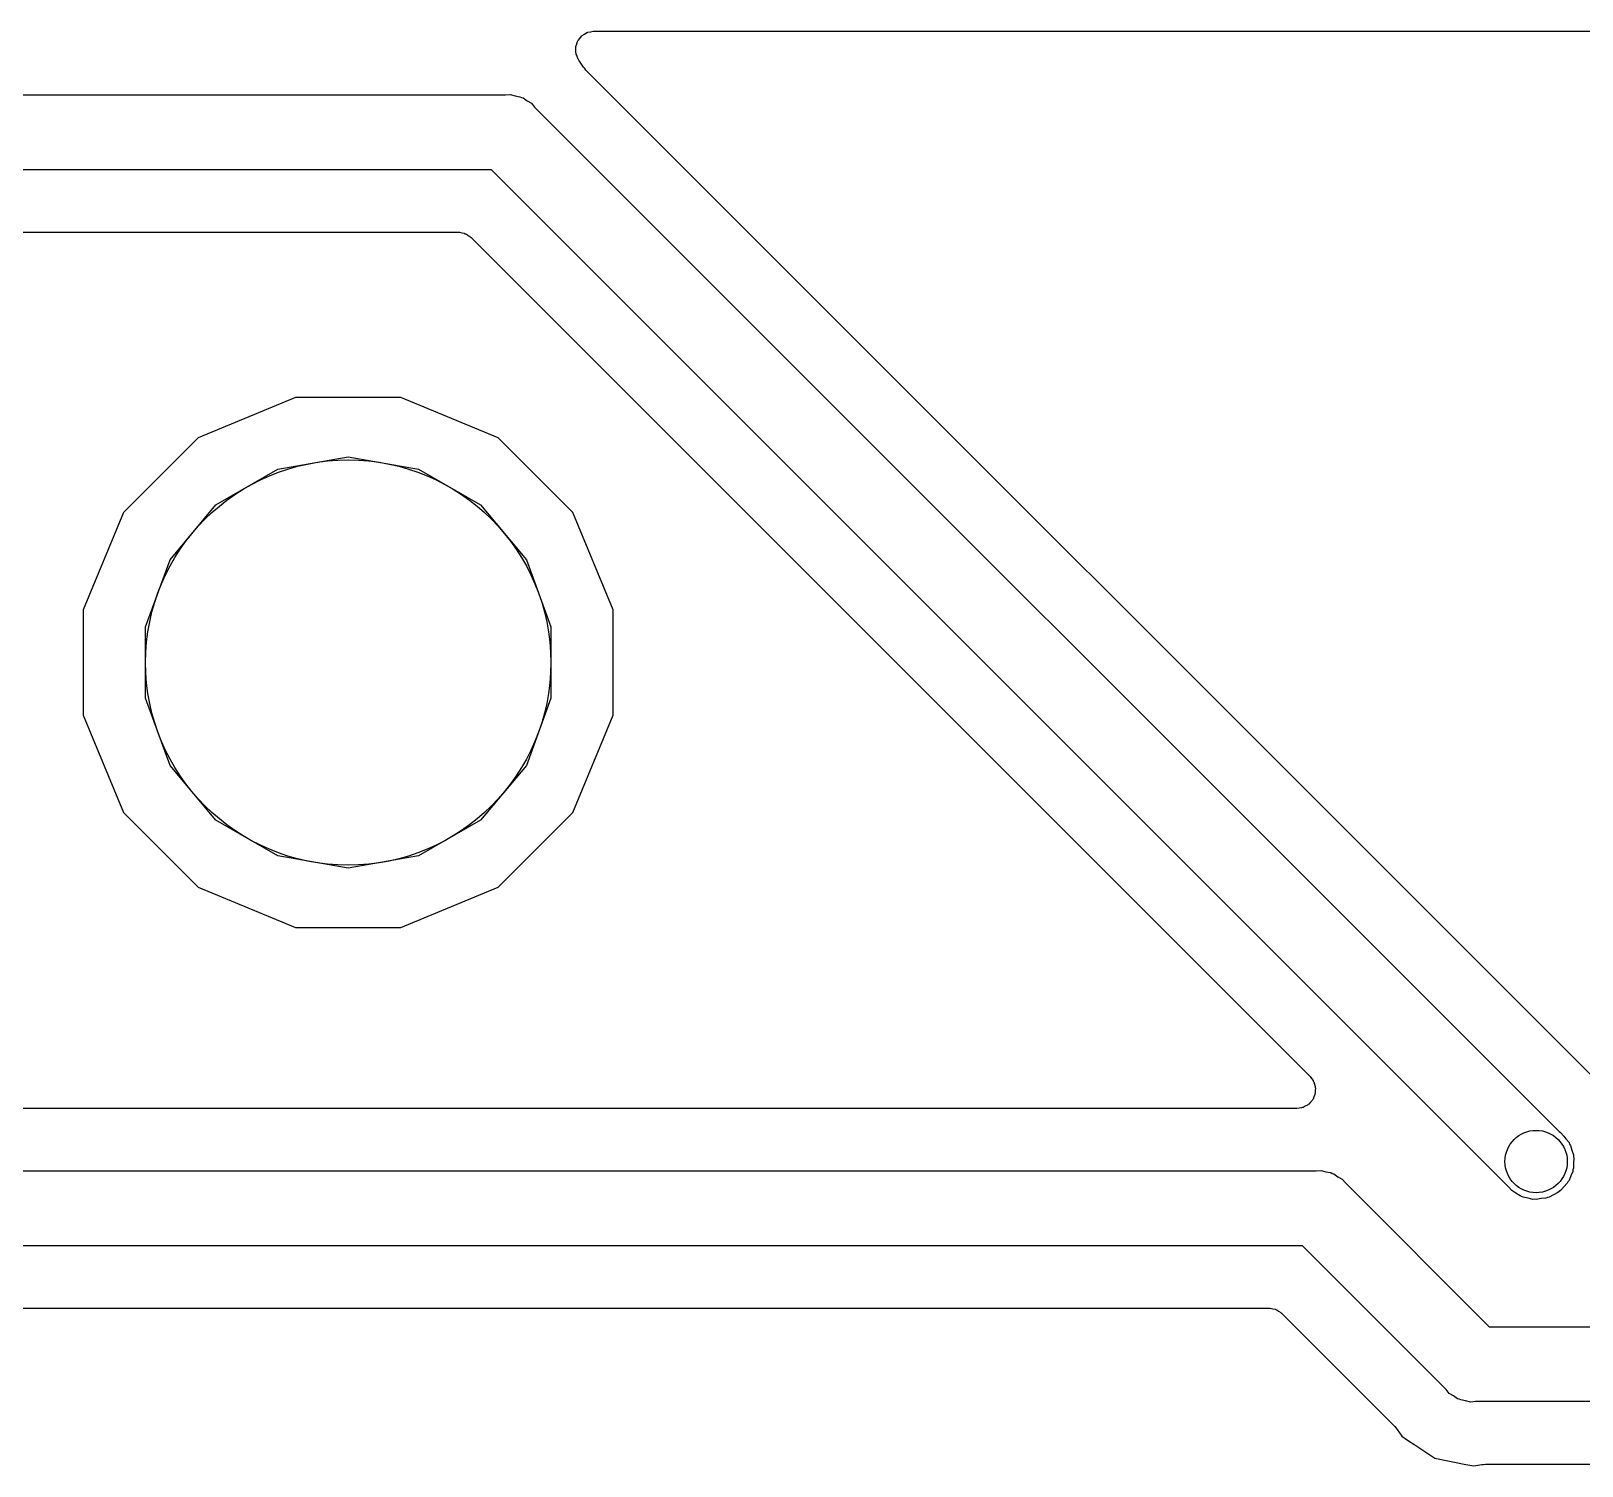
# Model space of a CAD drawing. Extents: x 24 to 196, y -189 to -31.
# Drawn here: x 117.92 to 130.55, y -44.64 to -32.96 of the extents above; entities that cross this region are included whole.
import ezdxf

# ---------------------------------------------------------------- set-up
doc = ezdxf.new("R2010")
doc.units = 0
doc.header["$MEASUREMENT"] = 0
doc.layers.add('BLACK', color=7, linetype='CONTINUOUS')

msp = doc.modelspace()

# ---------------------------------------------------------------- linework, layer by layer
at = {"layer": 'BLACK', "linetype": 'CONTINUOUS'}
for p, q in [((122.443, -32.9694), (122.448, -32.9682)), ((122.448, -32.9682), (122.452, -32.9657)), ((122.452, -32.9657), (122.473, -32.9619)), ((122.473, -32.9619), (122.494, -32.9568)), ((122.494, -32.9568), (122.499, -32.9574)), ((122.499, -32.9574), (122.504, -32.9565)), ((122.504, -32.9565), (131.818, -32.9565)), ((122.353, -33.0923), (122.354, -33.0875)), ((122.354, -33.1138), (122.353, -33.0923)), ((122.354, -33.0824), (122.361, -33.0622)), ((122.354, -33.0875), (122.354, -33.0824)), ((122.361, -33.0622), (122.367, -33.0415)), ((122.367, -33.0415), (122.37, -33.0374)), ((122.37, -33.0374), (122.372, -33.0327)), ((122.372, -33.0327), (122.386, -33.0162)), ((122.386, -33.0162), (122.399, -32.9988)), ((122.399, -32.9988), (122.403, -32.996)), ((122.403, -32.996), (122.406, -32.9922)), ((122.406, -32.9922), (122.425, -32.9814)), ((122.425, -32.9814), (122.443, -32.9694)), ((122.354, -33.1354), (122.354, -33.1138)), ((122.356, -33.1401), (122.354, -33.1354)), ((122.356, -33.1451), (122.356, -33.1401)), ((122.365, -33.1648), (122.356, -33.1451)), ((122.372, -33.1851), (122.365, -33.1648)), ((122.375, -33.189), (122.372, -33.1851)), ((122.377, -33.1936), (122.375, -33.189)), ((122.416, -33.2514), (122.377, -33.1936)), ((122.426, -33.2622), (122.416, -33.2514)), ((122.435, -33.2745), (122.426, -33.2622)), ((130.614, -41.4535), (122.435, -33.2745)), ((121.78, -33.4772), (121.82, -33.4737)), ((121.82, -33.4737), (121.859, -33.4841)), ((95.1363, -33.4772), (121.78, -33.4772)), ((121.859, -33.4841), (121.899, -33.4912)), ((121.899, -33.4912), (121.911, -33.498)), ((121.911, -33.498), (121.924, -33.5015)), ((121.924, -33.5015), (121.957, -33.5247)), ((121.957, -33.5247), (121.992, -33.5449)), ((121.992, -33.5449), (122.018, -33.5759)), ((122.018, -33.5759), (130.362, -41.9201)), ((121.667, -34.0868), (95.2493, -34.0868)), ((129.95, -42.3701), (121.667, -34.0868)), ((95.5228, -34.5948), (121.393, -34.5948)), ((121.393, -34.5948), (121.4, -34.596)), ((121.4, -34.596), (121.406, -34.5954)), ((121.406, -34.5954), (121.426, -34.6005)), ((121.426, -34.6005), (121.445, -34.604)), ((121.445, -34.604), (121.451, -34.6073)), ((121.451, -34.6073), (121.458, -34.6091)), ((121.458, -34.6091), (121.474, -34.6205)), ((121.474, -34.6205), (121.491, -34.6305)), ((121.491, -34.6305), (121.495, -34.6356)), ((121.495, -34.6356), (121.501, -34.6394)), ((121.501, -34.6394), (128.334, -41.472)), ((120.071, -35.942), (119.278, -36.2705)), ((120.929, -35.942), (120.071, -35.942)), ((121.722, -36.2705), (120.929, -35.942)), ((119.278, -36.2705), (118.671, -36.8776)), ((122.329, -36.8776), (121.722, -36.2705)), ((119.927, -36.5256), (120.5, -36.4245)), ((120.5, -36.4245), (121.073, -36.5256)), ((119.423, -36.8165), (119.927, -36.5256)), ((121.073, -36.5256), (121.577, -36.8165)), ((118.671, -36.8776), (118.342, -37.6707)), ((119.049, -37.2623), (119.423, -36.8165)), ((121.577, -36.8165), (121.951, -37.2623)), ((122.658, -37.6707), (122.329, -36.8776)), ((118.85, -37.8091), (119.049, -37.2623)), ((121.951, -37.2623), (122.15, -37.8091)), ((118.342, -37.6707), (118.342, -38.5293)), ((122.658, -38.5293), (122.658, -37.6707)), ((118.85, -38.3909), (118.85, -37.8091)), ((122.15, -37.8091), (122.15, -38.3909)), ((119.049, -38.9377), (118.85, -38.3909)), ((122.15, -38.3909), (121.951, -38.9377)), ((118.342, -38.5293), (118.671, -39.3224)), ((122.329, -39.3224), (122.658, -38.5293)), ((119.423, -39.3835), (119.049, -38.9377)), ((121.951, -38.9377), (121.577, -39.3835)), ((118.671, -39.3224), (119.278, -39.9295)), ((119.927, -39.6744), (119.423, -39.3835)), ((121.577, -39.3835), (121.073, -39.6744)), ((121.722, -39.9295), (122.329, -39.3224)), ((120.5, -39.7755), (119.927, -39.6744)), ((121.073, -39.6744), (120.5, -39.7755)), ((119.278, -39.9295), (120.071, -40.258)), ((120.929, -40.258), (121.722, -39.9295)), ((120.071, -40.258), (120.929, -40.258)), ((128.334, -41.472), (128.345, -41.4883)), ((128.345, -41.4883), (128.358, -41.5036)), ((128.358, -41.5036), (128.36, -41.5099)), ((128.36, -41.5099), (128.364, -41.5154)), ((128.364, -41.5154), (128.369, -41.5346)), ((128.369, -41.5346), (128.376, -41.5533)), ((128.376, -41.5533), (128.376, -41.56)), ((128.337, -41.6813), (128.324, -41.6965)), ((128.351, -41.6672), (128.337, -41.6813)), ((128.353, -41.6611), (128.351, -41.6672)), ((128.358, -41.656), (128.353, -41.6611)), ((128.365, -41.6373), (128.358, -41.656)), ((128.373, -41.6192), (128.365, -41.6373)), ((128.374, -41.6126), (128.373, -41.6192)), ((128.376, -41.6063), (128.374, -41.6126)), ((128.376, -41.56), (128.378, -41.5665)), ((128.378, -41.5665), (128.376, -41.5863)), ((128.376, -41.5863), (128.376, -41.6063)), ((128.226, -41.7322), (104.286, -41.7322)), ((128.245, -41.7287), (128.226, -41.7322)), ((128.265, -41.727), (128.245, -41.7287)), ((128.271, -41.7242), (128.265, -41.727)), ((128.278, -41.723), (128.271, -41.7242)), ((128.295, -41.7131), (128.278, -41.723)), ((128.313, -41.7046), (128.295, -41.7131)), ((128.318, -41.6999), (128.313, -41.7046)), ((128.324, -41.6965), (128.318, -41.6999)), ((130.362, -41.9201), (130.374, -41.9269)), ((130.374, -41.9269), (130.4, -41.9579)), ((130.4, -41.9579), (130.409, -41.9673)), ((130.409, -41.9673), (130.417, -41.9783)), ((130.417, -41.9783), (130.443, -42.0092)), ((130.443, -42.0092), (130.448, -42.022)), ((130.448, -42.022), (130.456, -42.0332)), ((130.456, -42.0332), (130.466, -42.0723)), ((130.466, -42.0723), (130.48, -42.1103)), ((130.48, -42.1103), (130.48, -42.1239)), ((130.48, -42.1239), (130.483, -42.137)), ((130.483, -42.137), (130.48, -42.1773)), ((130.48, -42.1773), (130.48, -42.2177)), ((104.012, -42.2402), (128.384, -42.2402)), ((128.384, -42.2402), (128.424, -42.2367)), ((128.424, -42.2367), (128.463, -42.2471)), ((128.463, -42.2471), (128.503, -42.2542)), ((128.503, -42.2542), (128.515, -42.261)), ((128.515, -42.261), (128.528, -42.2645)), ((128.528, -42.2645), (128.561, -42.2877)), ((128.561, -42.2877), (128.596, -42.3079)), ((128.596, -42.3079), (128.622, -42.3389)), ((130.457, -42.2807), (130.443, -42.3188)), ((130.474, -42.2441), (130.457, -42.2807)), ((130.475, -42.2305), (130.474, -42.2441)), ((130.48, -42.2177), (130.475, -42.2305)), ((128.622, -42.3389), (129.793, -43.5102)), ((129.976, -42.4011), (129.95, -42.3701)), ((130.011, -42.4213), (129.976, -42.4011)), ((130.044, -42.4445), (130.011, -42.4213)), ((130.316, -42.4346), (130.281, -42.4548)), ((130.353, -42.4175), (130.316, -42.4346)), ((130.362, -42.4079), (130.353, -42.4175)), ((130.374, -42.4011), (130.362, -42.4079)), ((130.4, -42.3701), (130.374, -42.4011)), ((130.429, -42.3415), (130.4, -42.3701)), ((130.434, -42.3292), (130.429, -42.3415)), ((130.443, -42.3188), (130.434, -42.3292)), ((130.057, -42.448), (130.044, -42.4445)), ((130.069, -42.4548), (130.057, -42.448)), ((130.109, -42.4619), (130.069, -42.4548)), ((130.148, -42.4723), (130.109, -42.4619)), ((130.162, -42.4711), (130.148, -42.4723)), ((130.175, -42.4735), (130.162, -42.4711)), ((130.215, -42.4665), (130.175, -42.4735)), ((130.255, -42.463), (130.215, -42.4665)), ((130.267, -42.4572), (130.255, -42.463)), ((130.281, -42.4548), (130.267, -42.4572)), ((128.271, -42.8498), (103.899, -42.8498)), ((129.442, -44.0211), (128.271, -42.8498)), ((103.981, -43.3578), (127.997, -43.3578)), ((127.997, -43.3578), (128.004, -43.359)), ((128.004, -43.359), (128.01, -43.3584)), ((128.01, -43.3584), (128.03, -43.3635)), ((128.03, -43.3635), (128.049, -43.367)), ((128.049, -43.367), (128.055, -43.3703)), ((128.055, -43.3703), (128.062, -43.3721)), ((128.062, -43.3721), (128.078, -43.3835)), ((128.078, -43.3835), (128.095, -43.3935)), ((128.095, -43.3935), (128.099, -43.3986)), ((128.099, -43.3986), (128.105, -43.4024)), ((128.105, -43.4024), (129.025, -44.3225)), ((129.793, -43.5102), (133.503, -43.5102)), ((129.468, -44.0521), (129.442, -44.0211)), ((129.503, -44.0723), (129.468, -44.0521)), ((129.536, -44.0955), (129.503, -44.0723)), ((129.549, -44.099), (129.536, -44.0955)), ((129.561, -44.1058), (129.549, -44.099)), ((129.601, -44.1129), (129.561, -44.1058)), ((129.64, -44.1233), (129.601, -44.1129)), ((129.68, -44.1198), (129.64, -44.1233)), ((134.199, -44.1198), (129.68, -44.1198)), ((129.025, -44.3225), (129.034, -44.3348)), ((129.034, -44.3348), (129.044, -44.3456)), ((129.044, -44.3456), (129.081, -44.401)), ((129.081, -44.401), (129.136, -44.438)), ((129.136, -44.438), (129.136, -44.438)), ((129.136, -44.438), (129.187, -44.4717)), ((129.187, -44.4717), (129.35, -44.5806)), ((129.35, -44.5806), (129.602, -44.6307)), ((129.602, -44.6307), (129.602, -44.6307)), ((129.602, -44.6307), (129.667, -44.6437)), ((129.667, -44.6437), (129.732, -44.6307)), ((129.732, -44.6307), (129.747, -44.6304)), ((129.747, -44.6304), (129.762, -44.6278)), ((129.762, -44.6278), (134.144, -44.6278))]:
    msp.add_line(p, q, dxfattribs=at)
at = {"layer": 'BLACK'}
for centre, radius in [((120.5, -38.1), 1.65), ((130.175, -42.164), 0.254)]:
    msp.add_circle(centre, radius, dxfattribs=at)

doc.saveas('drawing.dxf')
